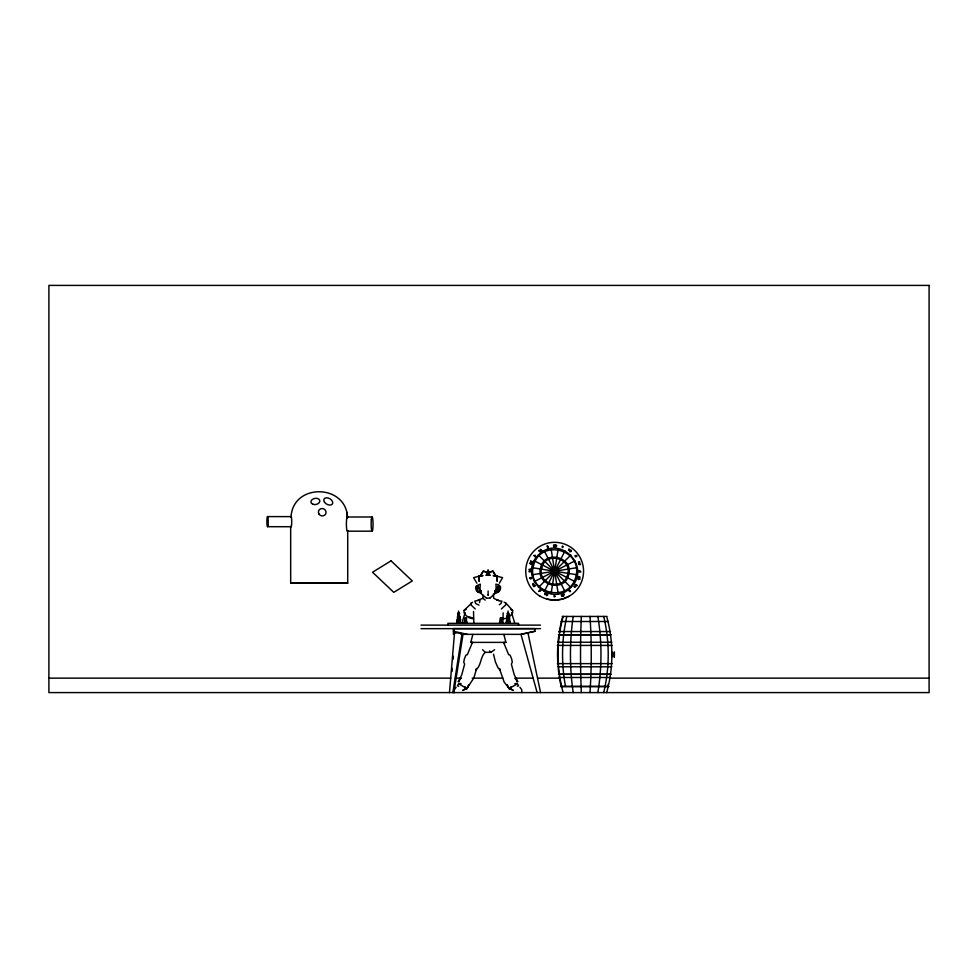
<?xml version="1.0" encoding="UTF-8"?>
<svg xmlns="http://www.w3.org/2000/svg" width="978" height="978" viewBox="0 0 978 978"><rect width="100%" height="100%" fill="white"/><g stroke="black" fill="none" stroke-linecap="round" stroke-linejoin="round"><path stroke-width="1.47" d="M488.12 592.802L488.108 590.981M502.851 622.778L503.169 612.876M454.159 692.595L454.293 689.649L456.078 687.302M485.222 600.113L482.924 598.316L483.132 595.357M449.477 692.595L454.477 633.292L457.313 632.717L462.019 633.744L452.875 692.595M452.093 671.397L452.349 668.365M453.107 659.282L453.364 656.25M496.848 588.829L498.927 585.296L500.443 586.47C501.311 589.82 498.511 593.622 494.892 592.644L495.051 590.956L498.804 585.052L495.895 584.098L496.298 589.722M464.941 621.996L466.616 621.996L467.337 623.279L464.208 623.279L464.966 617.925L466.579 617.925L466.579 618.781L465.235 618.866M500.271 621.996L501.946 621.996L502.68 623.279L499.55 623.279L500.308 617.925L501.922 617.925L501.922 618.781L500.565 618.866M458.01 615.199L456.689 623.353M507.484 615.199L506.164 623.353M612.02 652.827L612.118 652.118L612.081 656.727M496.531 590.211L499.012 586.079L499.012 590.7L497.533 591.8L496.592 590.993C494.734 591.91 496.946 588.744 495.21 590.822L494.892 592.644M458.596 610.993L458.548 615.443L458.694 616.323L459.868 616.287L459.367 617.778L460.43 623.231L456.934 623.231L457.961 617.094M507.435 617.094L506.421 623.231L509.917 623.231L508.841 617.778L509.342 616.287L508.438 616.874L508.022 615.443L508.071 610.993M291.065 516.494C293.424 482.57 346.811 483.976 347.52 517.961L346.75 512.117M509.159 688.708L507.056 684.747L509.159 688.708L510.345 688.646L509.501 688.683M480.027 590.186L477.594 585.565L475.773 586.47C474.905 589.82 477.704 593.622 481.323 592.644L481.164 590.956C476.457 586.91 481.799 590.773 479.697 591.14L477.875 591.641L476.738 589.722L477.13 586.274L478.719 587.949M453.865 692.595L463.059 633.94M551.091 593.707L554.318 573.304M554.978 569.147L558.206 548.744M458.413 616.874L457.508 616.287L458.01 617.778L456.934 623.231M507.252 622.595L506.359 622.595L507.484 617.778L506.983 616.287L507.888 616.874M479.501 602.607L480.015 600.113L474.746 601.091L475.748 603.622L478.988 605.113M509.795 622.216L509.587 617.509L506.983 617.473M458.988 616.837L459.012 616.042L458.963 616.874M510.504 687.986L510.748 686.886L511.066 687.766M456.983 623.353L457.252 622.216L460.076 622.216M479.917 589.722L480.32 584.098L477.411 585.541M477.594 585.565L479.306 588.573L477.203 586.079L477.203 590.7L478.829 591.812L480.43 590.944M473.046 642.448L470.809 642.387L472.826 634.477M457.753 617.509L457.545 622.216M462.032 622.79L465.149 612.595M459.037 614.905C461.335 612.326 455.846 612.326 458.156 614.905M508.511 614.905C510.809 612.326 505.32 612.326 507.631 614.905M486.31 575.284L488.108 569.783L489.905 575.284L486.31 575.284L489.905 575.284M464.941 687.766L465.259 686.886L465.504 687.986M495.663 591.091L496.384 589.563L495.015 590.798L495.015 592.509L496.836 592.595L498.303 591.494M544.281 591.568L553.695 573.108C548.805 564.587 563.401 572.509 553.585 573.071M555.614 569.343L565.015 550.883M480.479 576.311L483.23 571.042L489.073 573.022M466.861 688.708L468.951 684.747L466.861 688.708L465.662 688.646L466.506 688.683M472.35 642.619L467.337 654.661L465.931 655.126L464.403 658.817L463.719 662.253L464.66 664.001L461.787 674.673L458.401 681.727L460.65 678.39L458.266 681.593M497.496 587.949L499.086 586.274L499.477 589.722L498.34 591.641L496.518 591.14M499.33 583.218L502.582 577.68L495.149 575.626M480.479 576.03L483.01 575.602L478.902 575.834L479.11 581.348L479.037 577.313L483.376 571.176L488.108 572.766L492.839 571.176L497.179 577.313L497.105 581.348L497.313 575.834L493.205 575.602L495.736 576.03M538.413 554.991C517.13 575.859 550.027 608.744 570.883 587.46C592.167 566.604 559.282 533.707 538.413 554.991L553.145 569.722M472.863 618.781L469.501 617.962L466.139 615.675L464.061 612.803L464.061 610.419L472.582 602.228M495.064 593.56L489.978 598.01M508.719 617.509L506.47 619.856L508.719 619.245M477.912 591.494L481.323 592.644M538.413 587.46L553.145 572.729M556.152 569.722L570.883 554.991M494.587 649.685L491.066 652.35L489.513 650.908M499.306 604.722L500.932 603.622L501.922 601.091L499.306 601.018L493.707 598.279L493.425 593.878M501.433 608.952L505.736 604.881L505.736 602.998L504.098 602.228M466.31 688.341L462.692 690.431L464.868 689.282M534.306 581.592L552.766 572.191M556.531 570.272L574.991 560.859M464.061 610.419L466.139 609.453M517.386 686.299L518.584 685.761L517.411 683.805L509.183 688.5L504.159 682.094L499.367 668.426L500.002 669.796L498.059 667.913L495.369 661.837L493.535 654.184M569.098 596.262L562.13 599.147L554.648 600.137L547.167 599.147M478.059 600.113L482.924 598.316M488.108 572.766L492.985 571.042L495.736 576.311M481.066 575.626L473.633 577.68L476.885 583.218M495.015 590.798L496.298 590.455M514.819 683.756L516.641 683.292M537.142 692.595L520.981 634.355L534.929 631.275L534.929 628.61L453.376 628.61L453.523 634.355L454.257 628.61M534.929 631.275L521.47 634.257M527.937 632.815L540.577 692.595M532.166 574.783L552.57 571.555M556.726 570.895L577.13 567.668M290.674 526.372L290.674 583.206L347.716 583.206L347.716 530.858M347.716 583.206L290.674 583.206M479.758 590.04L480.553 591.091M460.993 634.355L462.46 634.245M470.809 642.387L505.907 642.387L503.89 634.477M503.67 642.448L505.907 642.387M347.202 517.02L371.982 516.983M347.447 531.201L372.215 531.164M486.787 598.133L489.88 598.133M496.653 600.113L498.621 600.113M458.548 615.162L457.814 616.837M508.022 615.162L507.68 616.874M562.301 616.446L607.13 616.446M457.508 616.874L459.868 616.874M506.983 616.874L509.342 616.874M457.508 617.473L459.868 617.473M458.01 617.778L459.367 617.778M507.484 617.778L508.841 617.778M459.697 619.856L460.87 619.856L459.367 618.292M560.993 621.507L608.438 621.507M457.325 622.118L457.961 622.118M506.775 622.216L510.088 622.216L510.357 623.353M456.934 622.521L460.43 622.521M464.208 622.436L467.337 622.436M499.55 622.436L502.68 622.436M506.421 622.521L509.917 622.521M421.005 625.125L540.479 625.125M421.005 628.658L540.479 628.658M558.951 631.543L610.48 631.543M462.814 634.355L521.091 634.355M558.438 634.722L610.993 634.722M558.634 634.759L610.798 634.759M557.57 642.24L611.861 642.24M557.35 645.419L612.081 645.419M484.99 652.35L491.017 652.35M557.35 663.622L612.081 663.622M557.57 666.8L611.861 666.8M558.634 674.282L610.798 674.282M558.438 674.307L610.993 674.307M558.951 677.497L610.48 677.497M48.9 678.145L450.797 678.145M455.381 678.145L461.494 678.145M472.191 678.145L502.753 678.145M514.978 678.145L533.316 678.145M537.9 678.145L559.294 678.145M609.722 678.145L929.1 678.145M560.92 686.446L608.512 686.446M560.528 686.544L608.903 686.544M267.471 516.592L290.979 516.629M267.617 526.69L291.126 526.726M496.188 590.186L497.044 588.719M532.166 567.668L552.57 570.895M556.726 571.555L577.13 574.783M453.376 631.262L467.374 634.355M459.367 683.292L461.188 683.756M468.511 616.653L472.68 618.035M480.112 590.015L481.164 590.956M458.621 686.299L457.423 685.761L458.609 683.805L466.824 688.5L473.829 678.072L476.641 668.426L476.005 669.796C481.421 665.395 480.174 657.033 485.198 652.35L482.594 649.685M510.54 609.453L512.619 610.419L512.619 612.803L510.54 615.675L507.179 617.962L503.804 618.781L501.726 617.815M534.306 560.859L552.766 570.272M556.531 572.191L574.991 581.592M511.139 689.282L513.316 690.431L509.697 688.341M486.237 598.01L481.152 593.56M475.235 608.952L470.931 604.881L470.931 602.998M519.929 687.302L521.714 689.649L521.849 692.595M556.152 572.729L570.883 587.46M505.736 602.998L512.619 610.419M459.929 622.595L459.171 619.6M517.741 681.593L515.357 678.39L517.619 681.727L514.22 674.673L511.347 664.001L512.289 662.253L511.616 658.817L510.076 655.126L508.67 654.661L503.658 642.619M460.504 623.353L459.183 615.199M544.281 550.883L553.695 569.343M555.614 573.108L565.015 591.568M511.531 612.595L514.636 622.79M507.289 616.837L507.276 616.042L507.496 616.874M551.091 548.744L554.318 569.147M554.978 573.304L558.206 593.707M481.005 590.822L481.2 592.509M501.653 618.866L501.946 621.996M466.323 618.866L466.616 621.996M473.511 611.47L473.865 622.778M518.548 625.125L518.548 623.353L447.875 623.353L447.875 625.125M508.511 613.047L507.631 613.047M508.646 616.287L508.621 617.094L507.142 616.837M508.169 616.874L508.169 623.231M501.115 617.631L501.115 623.279M465.772 617.631L465.772 623.279M459.037 613.047L458.156 613.047M458.682 616.874L458.682 623.231M573.194 692.595A139.781 72.519 90 0 1 573.194 616.446M565.516 686.373A139.781 112.727 90 0 1 566.812 616.446M581.335 692.595A139.781 21.259 -90 0 1 581.335 616.446M589.991 616.446A139.781 33.228 90 0 1 589.991 692.595M597.839 616.446A139.781 82.653 -90 0 1 597.839 692.595M603.695 616.446A139.781 119.499 -90 0 1 603.695 692.595M606.996 617.68A139.781 138.155 -90 0 1 606.653 692.595M608.389 683.866A139.781 135.771 90 0 1 607.839 686.373M560.895 685.113A139.781 138.155 -90 0 1 560.113 681.348M559.881 680.077A139.781 138.155 -90 0 1 559.233 676.287M558.866 673.732A139.781 138.155 -90 0 1 558.255 668.634M557.925 664.795A139.781 138.155 -90 0 1 557.925 644.245M558.132 641.678A139.781 138.155 -90 0 1 558.866 635.297M559.233 632.754A139.781 138.155 -90 0 1 562.778 616.446M563.145 692.595A139.781 135.771 -90 0 1 563.145 616.446M290.808 516.971A5.086 0.672 -89.9 0 1 291.713 521.042A5.086 0.672 -89.9 0 1 290.955 526.714M347.679 530.736A7.139 0.941 89.9 0 1 346.383 524.025A7.139 0.941 89.9 0 1 347.679 517.545M488.108 594.563L488.108 595.321L488.095 593.939L488.108 594.563M614.172 653.817C614.294 664.685 614.587 646.018 614.172 653.817M538.829 550.577L540.345 551.885L538.829 550.577M546.286 594.294L546.58 595.663C548.902 595.431 547.203 592.24 546.286 594.294M540.981 550.211L540.968 551.445L542.056 550.651L541.421 550.504C541.237 548.23 539.049 549.697 540.981 550.211M574.196 586.641C576.274 588.499 575.113 585.15 574.196 586.641M569.905 590.688L570.504 591.421C569.147 592.949 567.998 587.961 569.905 590.688M578.536 563.695C579.954 566.274 582.191 563.377 578.536 563.695M576.983 585.455C576.299 587.044 576.458 584.771 574.978 584.893C575.553 584.147 575.932 584.489 576.983 585.455M556.604 545.846C554.991 549.526 554.868 542.264 556.604 545.846M533.267 585.761L534.061 586.653L535.541 585.577L534.208 585.064L533.267 585.761M571.018 551.36C567.827 553.524 571.824 547.497 571.018 551.36M556.103 545.846C555.577 547.802 555.48 543.939 556.103 545.846M563.524 594.538L563.389 596.372L564.061 593.939L562.802 594.771L563.524 594.538M578.744 571.213L579.196 572.093L580.883 572.02L579.93 570.7L578.744 571.213M554.966 596.433C553.255 598.878 554.245 592.423 554.966 596.433M533.499 565.565C525.871 592.937 568.719 604.428 575.798 576.898C583.438 549.514 540.577 538.034 533.499 565.565M540.687 567.484C535.211 585.235 564.489 593.084 568.609 574.966C574.098 557.216 544.819 549.367 540.687 567.484M541.714 567.766C536.641 584.208 563.756 591.47 567.582 574.697C572.668 558.242 545.541 550.981 541.714 567.766M553.829 571.005C554.868 574.257 556.348 568.719 553.829 571.005M529.746 578.132C531.25 581.079 532.778 575.553 529.746 578.132M561.482 594.771C560.724 596.666 563.939 597.203 561.482 594.771M533.939 555.577L535.431 557.093L535.321 555.296L533.939 555.577M554.563 545.443L554.502 546.922C553.23 547.766 553.267 543.083 554.563 545.443M579.832 579.025C577.277 581.421 577.643 575.846 579.832 579.025M548.328 547.289C546.836 548.902 548.059 546.751 546.922 545.968C548.242 545.7 547.35 546.14 548.328 547.289M529.917 563.169C529.66 565.235 534.159 563.609 529.917 563.169M530.565 561.164C531.176 564.893 534.159 560.7 530.565 561.164M531.751 562.032L531.14 561.837L531.751 562.032M544.905 593.414C544.171 596.482 546.91 592.986 544.905 593.414M562.387 546.311C561.653 549.391 564.392 545.895 562.387 546.311M578.34 576.641C580.394 578.854 580.834 576.201 578.34 576.641M568.964 549.184C567.313 551.873 571.005 549.391 568.964 549.184M578.23 578.56L579.343 579.049L578.23 578.56M533.377 583.463C530.981 585.516 535.247 584.294 533.377 583.463M575.321 555.59C574.159 558.866 579.599 554.697 575.321 555.59M576.384 555.895L575.626 555.932L576.384 555.895M391.053 560.846L372.532 572.228L393.767 592.35L412.276 580.956L391.053 560.846M540.186 590.455L538.609 591.433L540.981 590.541L539.575 590.015L540.186 590.455M579.465 561.641C576.543 562.851 580.981 563.01 579.465 561.641M929.1 285.405L48.9 285.405L48.9 692.595L929.1 692.595L929.1 285.405M530.871 569.269C526.775 568.866 530.223 571.091 530.871 569.269M530.871 571.189C526.775 570.785 530.223 573.01 530.871 571.189M459.342 614.905L457.851 615.199L459.33 614.905M508.817 614.905L507.337 615.199L508.804 614.905M268.07 524.77A5.086 0.672 -89.9 0 0 267.642 516.604A5.086 0.672 -89.9 0 0 266.921 523.56A5.086 0.672 -89.9 0 0 268.07 524.77M371.359 519.66A7.139 0.941 89.9 0 0 371.97 531.14A7.139 0.941 89.9 0 0 372.973 521.421A7.139 0.941 89.9 0 0 371.359 519.66M318.962 514.012A3.851 3.667 25.9 0 0 325.564 514.147A3.851 3.667 25.9 0 0 322.178 508.523A3.851 3.667 25.9 0 0 318.962 514.012M324.427 502.056A4.853 3.142 29.9 0 0 332.202 504.232A4.853 3.142 29.9 0 0 328.192 498.022A4.853 3.142 29.9 0 0 324.427 502.056M312.764 504.208A4.474 3.105 -10.4 0 0 319.794 501.372A4.474 3.105 -10.4 0 0 313.608 498.731A4.474 3.105 -10.4 0 0 312.764 504.208M540.198 596.262A28.912 28.912 0 0 0 583.56 571.225A28.912 28.912 0 0 0 540.198 546.189A28.912 28.912 0 0 0 540.198 596.262"/></g></svg>
